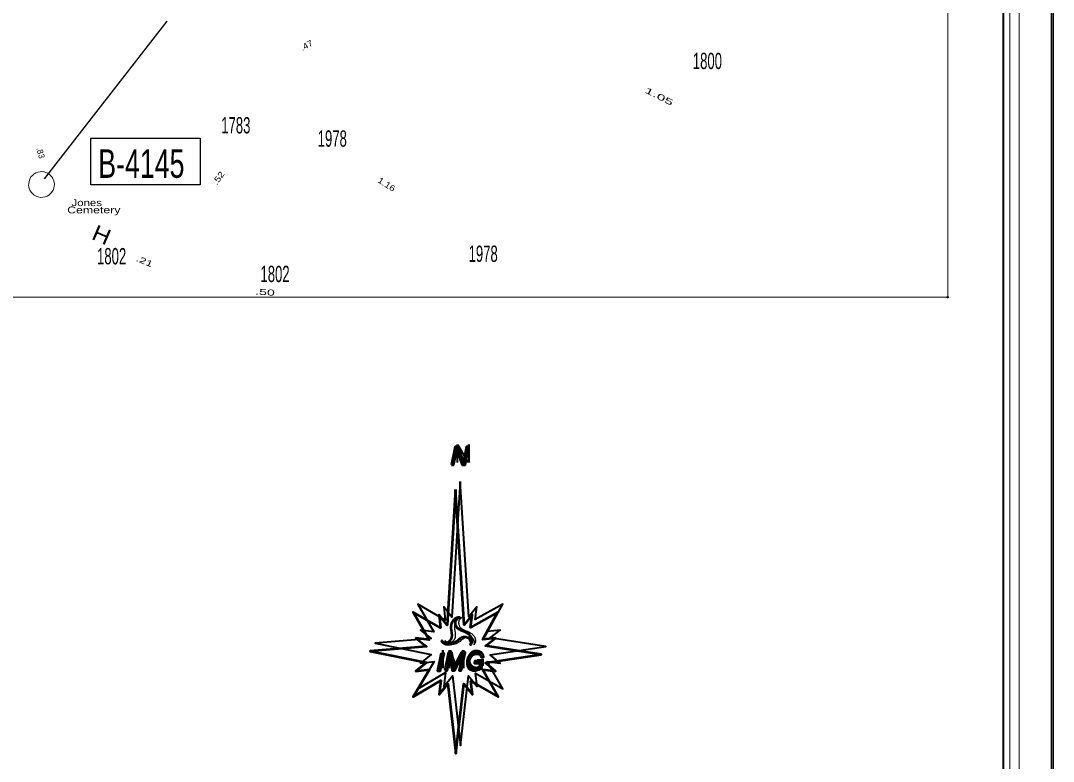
# Model space of a CAD drawing. Extents: x 233651 to 340218, y 148577 to 326447.
# Drawn here: x 320506 to 340218, y 222492 to 236631 of the extents above; entities that cross this region are included whole.
import ezdxf
from ezdxf.enums import TextEntityAlignment as Align

# ---------------------------------------------------------------- set-up
doc = ezdxf.new("R2010")
doc.units = 0
doc.header["$LTSCALE"] = 52
doc.header["$PDMODE"] = 32
doc.header["$PDSIZE"] = 26
for name, color, linetype, lineweight in [('1', 7, 'Continuous', 25), ('20', 7, 'Continuous', 40), ('23', 7, 'Continuous', 25), ('3', 7, 'Continuous', 25), ('31', 7, 'Continuous', 25), ('40', 7, 'Continuous', 13), ('56', 7, 'Continuous', 25), ('63', 7, 'Continuous', 13)]:
    doc.layers.add(name, color=color, linetype=linetype, lineweight=lineweight)

msp = doc.modelspace()

# ---------------------------------------------------------------- hatches: boundary and pattern name
at = {"layer": '20'}
for points in [[(328727.02, 228153.96), (328768.47, 228153.96), (328830.1, 228439.86), (328934.3, 228152.83), (328991.45, 228153.96), (329059.79, 228495.92), (329019.46, 228497.04), (328958.95, 228198.8), (328942.15, 228258.51), (328912.45, 228336.43), (328851.39, 228497.04), (328799.85, 228497.04)], [(328541.11, 224558.6), (328581.36, 224558.6), (328508.72, 224215.22), (328468.48, 224215.22)], [(328604.21, 224227.07), (328644.33, 224227.07), (328686.84, 224444.59), (328703.76, 224530.85), (328714.1, 224446.21), (328741.01, 224227.07), (328784.98, 224227.07), (328905.37, 224453.04), (328925.2, 224491.84), (328950.19, 224530.85), (328914.26, 224392.16), (328875.47, 224227.07), (328915.93, 224227.07), (328989.88, 224570.45), (328923.87, 224570.45), (328811.51, 224359.43), (328773.4, 224281.33), (328766.09, 224347.56), (328738.75, 224570.45), (328671.37, 224570.45)], [(329301.49, 224472.41), (329340.7, 224480.26), (329332.86, 224511.65), (329320.53, 224536.32), (329302.61, 224555.38), (329285.8, 224567.71), (329263.39, 224576.68), (329236.5, 224582.29), (329209.61, 224584.53), (329182.72, 224582.29), (329161.43, 224578.92), (329139.02, 224569.96), (329111.01, 224555.38), (329090.84, 224540.8), (329071.79, 224517.26), (329058.35, 224494.84), (329041.54, 224463.44), (329029.21, 224419.72), (329028.09, 224373.75), (329031.45, 224331.14), (329039.3, 224299.75), (329056.1, 224272.84), (329083, 224249.3), (329106.53, 224236.96), (329134.54, 224229.11), (329161.43, 224225.75), (329189.44, 224227.99), (329228.66, 224236.96), (329262.27, 224248.17), (329300.37, 224270.6), (329328.38, 224408.5), (329178.23, 224407.38), (329170.39, 224368.14), (329275.71, 224365.9), (329262.27, 224298.63), (329237.62, 224284.05), (329207.37, 224272.84), (329181.6, 224269.48), (329159.19, 224268.36), (329136.78, 224271.72), (329112.13, 224282.93), (329097.56, 224293.02), (329083, 224305.35), (329070.67, 224331.14), (329065.07, 224353.57), (329065.07, 224380.47), (329070.67, 224412.99), (329081.88, 224447.75), (329096.44, 224482.5), (329114.37, 224502.68), (329140.14, 224523.99), (329171.51, 224537.44), (329189.44, 224541.93), (329214.09, 224545.29), (329236.5, 224544.17), (329258.91, 224535.2), (329283.56, 224516.14), (329292.52, 224501.56)]]:
    msp.add_hatch(color=256, dxfattribs=at).paths.add_polyline_path(points)

# ---------------------------------------------------------------- linework, layer by layer
at = {"layer": '1', "lineweight": 13}
msp.add_lwpolyline([(340218.01, 210576.15), (243587.37, 210576.15), (243587.37, 266973.19), (340218.01, 266973.19)], close=True, dxfattribs=at)
at = {"layer": '1'}
msp.add_point((338202.92, 231350.2), dxfattribs=at)
at = {"layer": '20'}
for points in [[(243622.37, 266938.19), (340183.01, 266938.19), (340183.01, 210611.15), (243622.37, 210611.15)], [(246810.22, 265829.23), (339257.51, 265829.23), (339257.51, 211702.86), (246810.22, 211702.86)], [(328896.83, 227831.42), (328737.68, 225246.48), (328582.34, 225443.08), (328610.19, 225190.2), (328089.41, 225491.24), (328395.54, 224967.21), (328137.48, 224996.9), (328339.31, 224835.13), (327269.99, 224746.42), (328343.63, 224529.71), (328138.42, 224366.85), (328400.78, 224395.76), (328090.25, 223873.93), (328614.88, 224185.24), (328584.59, 223922), (328748.9, 224127.2), (328899.48, 222791.75), (329054.15, 224124.93), (329219.94, 223919.98), (329186.35, 224177.36), (329707.43, 223874.7), (329411.83, 224397.14), (329659.16, 224368.69), (329466.08, 224523.44), (330528.22, 224683.86), (329468.22, 224848.1), (329658.56, 224999.16), (329416.77, 224972.52), (329706.72, 225492.09), (329184.52, 225201.82), (329212.38, 225444.01), (329058.45, 225251.95)]]:
    msp.add_lwpolyline(points, close=True, dxfattribs=at)
at = {"layer": '20', "lineweight": 13}
msp.add_lwpolyline([(246501.03, 266154.69), (246501.03, 211393.58), (246679.59, 211572.26), (246679.59, 265959.86), (339388.11, 265959.86), (339388.11, 211572.26), (246679.59, 211572.26), (246501.03, 211393.58), (339566.69, 211393.58), (339566.69, 266154.69)], close=True, dxfattribs=at)
at = {"layer": '20', "lineweight": 53}
for points in [[(328727.02, 228153.96), (328768.47, 228153.96), (328830.1, 228439.86), (328934.3, 228152.83), (328991.45, 228153.96), (329059.79, 228495.92), (329019.46, 228497.04), (328958.95, 228198.8), (328942.15, 228258.51), (328912.45, 228336.43), (328851.39, 228497.04), (328799.85, 228497.04)], [(328807.2, 227678.94), (328648.05, 225094), (328492.7, 225290.59), (328520.56, 225037.71), (327999.77, 225338.76), (328305.91, 224814.73), (328047.84, 224844.42), (328249.67, 224682.65), (327180.35, 224593.94), (328253.99, 224377.23), (328048.78, 224214.36), (328311.15, 224243.28), (328000.62, 223721.45), (328525.24, 224032.76), (328494.96, 223769.52), (328659.26, 223974.72), (328809.84, 222639.27), (328964.51, 223972.45), (329130.31, 223767.5), (329096.71, 224024.88), (329617.8, 223722.22), (329322.19, 224244.66), (329569.52, 224216.21), (329376.44, 224370.96), (330438.58, 224531.38), (329378.58, 224695.62), (329568.92, 224846.68), (329327.13, 224820.04), (329617.08, 225339.6), (329094.88, 225049.33), (329122.74, 225291.53), (328968.81, 225099.47)], [(328541.11, 224558.6), (328581.36, 224558.6), (328508.72, 224215.22), (328468.48, 224215.22)], [(328604.21, 224227.07), (328644.33, 224227.07), (328686.84, 224444.59), (328703.76, 224530.85), (328714.1, 224446.21), (328741.01, 224227.07), (328784.98, 224227.07), (328905.37, 224453.04), (328925.2, 224491.84), (328950.19, 224530.85), (328914.26, 224392.16), (328875.47, 224227.07), (328915.93, 224227.07), (328989.88, 224570.45), (328923.87, 224570.45), (328811.51, 224359.43), (328773.4, 224281.33), (328766.09, 224347.56), (328738.75, 224570.45), (328671.37, 224570.45)], [(329301.49, 224472.41), (329340.7, 224480.26), (329332.86, 224511.65), (329320.53, 224536.32), (329302.61, 224555.38), (329285.8, 224567.71), (329263.39, 224576.68), (329236.5, 224582.29), (329209.61, 224584.53), (329182.72, 224582.29), (329161.43, 224578.92), (329139.02, 224569.96), (329111.01, 224555.38), (329090.84, 224540.8), (329071.79, 224517.26), (329058.35, 224494.84), (329041.54, 224463.44), (329029.21, 224419.72), (329028.09, 224373.75), (329031.45, 224331.14), (329039.3, 224299.75), (329056.1, 224272.84), (329083, 224249.3), (329106.53, 224236.96), (329134.54, 224229.11), (329161.43, 224225.75), (329189.44, 224227.99), (329228.66, 224236.96), (329262.27, 224248.17), (329300.37, 224270.6), (329328.38, 224408.5), (329178.23, 224407.38), (329170.39, 224368.14), (329275.71, 224365.9), (329262.27, 224298.63), (329237.62, 224284.05), (329207.37, 224272.84), (329181.6, 224269.48), (329159.19, 224268.36), (329136.78, 224271.72), (329112.13, 224282.93), (329097.56, 224293.02), (329083, 224305.35), (329070.67, 224331.14), (329065.07, 224353.57), (329065.07, 224380.47), (329070.67, 224412.99), (329081.88, 224447.75), (329096.44, 224482.5), (329114.37, 224502.68), (329140.14, 224523.99), (329171.51, 224537.44), (329189.44, 224541.93), (329214.09, 224545.29), (329236.5, 224544.17), (329258.91, 224535.2), (329283.56, 224516.14), (329292.52, 224501.56)]]:
    msp.add_lwpolyline(points, close=True, dxfattribs=at)
for points in [[(328727.89, 225090.62), (328729.89, 225103.58), (328732.51, 225114.65), (328736.28, 225126.6), (328743.01, 225145.69), (328747.11, 225156.31), (328752.69, 225165.2), (328760.12, 225176.4), (328767.17, 225186.79), (328774.06, 225195.92), (328781.74, 225203.43), (328791.01, 225210.88), (328802.39, 225219.81), (328811.56, 225225.31), (328825.22, 225232.2), (328836.91, 225236.73), (328852.89, 225240.38), (328862.63, 225241.51), (328872.96, 225241.44), (328883.19, 225240.04), (328888.05, 225238.16), (328884.38, 225236.33), (328879.23, 225235.48), (328873.96, 225235.39), (328865.07, 225234.66), (328859.04, 225232.48), (328851.74, 225229.4), (328844.21, 225225.34), (328837.31, 225220.27), (328832.44, 225215.92), (328825.54, 225208.63), (328819.38, 225201.17), (328813.95, 225193.78), (328809.1, 225185.8), (328804.87, 225176.71), (328801.71, 225167.28), (328799.24, 225156.83), (328797.93, 225149.37), (328797.21, 225140.51), (328798.25, 225131.13), (328799.55, 225122.29), (328800.8, 225110.93), (328802.01, 225104.27), (328805.93, 225092.24), (328811.93, 225078.8), (328817.23, 225068.6), (328822.15, 225059.64), (328828.97, 225049.68), (328837.55, 225041.11), (328849.18, 225031.26), (328862.31, 225021.09), (328873.95, 225013.73), (328885.91, 225007.79), (328909.06, 224997.77), (328924.86, 224991.17), (328939.23, 224985.31), (328949.07, 224981.49), (328962.18, 224976.47), (328975.9, 224970.98), (328991.13, 224964.41), (329001.38, 224959.15), (329010.91, 224953.48), (329019.65, 224948.04), (329033.84, 224938.64), (329045.45, 224930.2), (329053.29, 224923.89), (329063.45, 224914.36), (329072.37, 224904.61), (329080.96, 224894.65), (329087.48, 224887.23), (329092.31, 224880.74), (329098.53, 224868.29), (329103.41, 224858.5), (329108.38, 224848.42), (329112.57, 224839.35), (329115.29, 224829.52), (329117.37, 224814.55), (329119.05, 224803.17), (329119.69, 224793.78), (329119.23, 224784.57), (329118.64, 224773.27), (329117.38, 224765.41), (329113.21, 224751.57), (329107.89, 224739.01), (329103.42, 224731.19), (329097.61, 224723.04), (329092.86, 224718.45), (329093.36, 224722.16), (329096.35, 224729.25), (329099.78, 224736.94), (329101.78, 224745.49), (329102.99, 224754.64), (329103.22, 224762.78), (329102.28, 224770.83), (329100.09, 224780.39), (329095.27, 224794.45), (329088.39, 224809.4), (329082.48, 224818.64), (329074.53, 224828.05), (329066.55, 224835.63), (329059.49, 224841.5)], [(328539.47, 224801.54), (328540.96, 224800.01), (328542.6, 224798.1), (328544.14, 224796.13), (328545.73, 224793.96), (328547.79, 224791.09), (328549.54, 224788.73), (328551.24, 224786.58), (328553.32, 224784.25), (328554.94, 224782.68), (328556.69, 224781.2), (328559.35, 224779.04), (328562.71, 224776.41), (328565.26, 224774.53), (328567.87, 224772.74), (328571.66, 224770.44), (328574.29, 224769.06), (328578.16, 224767.35), (328583.62, 224765.37), (328586.63, 224764.45), (328592.19, 224763.01), (328597.32, 224761.93), (328600.7, 224761.32), (328606.48, 224760.41), (328610.71, 224759.88), (328615.87, 224759.41), (328621.34, 224759.18), (328624.64, 224759.19), (328627.67, 224759.3), (328631.18, 224759.58), (328634.06, 224759.92), (328636.49, 224760.28), (328640.19, 224760.95), (328643.68, 224761.73), (328646.73, 224762.52), (328649.43, 224763.3), (328653.08, 224764.47), (328657.32, 224765.98), (328660.12, 224767.03), (328662.64, 224768.03), (328665.53, 224769.3), (328668.81, 224770.96), (328671.8, 224772.76), (328674.23, 224774.51), (328676.83, 224776.5), (328679.29, 224778.4), (328683.74, 224781.81), (328689.05, 224785.81), (328693.3, 224789.04), (328695.67, 224790.86), (328697.9, 224792.81), (328700.33, 224795.28), (328702.64, 224797.91), (328705.65, 224801.45), (328709.15, 224805.75), (328712.24, 224809.76), (328714.6, 224812.99), (328716.69, 224815.93), (328719, 224819.33), (328720.55, 224821.69), (328724.18, 224827.44), (328726.52, 224831.4), (328729.57, 224837.17), (328731.39, 224841.16), (328732.52, 224843.99), (328733.72, 224847.46), (328734.97, 224851.98), (328736.22, 224857.29), (328737.01, 224861.07), (328738.03, 224866.56), (328739.03, 224872.66), (328739.92, 224878.83), (328740.4, 224882.61), (328740.64, 224885.83), (328740.91, 224890.04), (328741.16, 224895.51), (328741.25, 224901.19), (328741.1, 224906.91), (328740.68, 224912.39), (328740.17, 224917.33), (328739.22, 224925.94), (328738.22, 224934.5), (328737.29, 224942.03), (328736.7, 224946.85), (328735.82, 224953.96), (328735.44, 224957.05), (328734.54, 224963.98), (328733.31, 224972.79), (328731.67, 224983.33), (328729.98, 224993.79), (328728.48, 225003.48), (328727.1, 225012.7), (328725.83, 225021.98), (328724.88, 225030.17), (328724.57, 225037.6), (328724.7, 225045.42), (328725.13, 225055.07), (328725.56, 225063.82), (328726.15, 225072.81), (328727, 225082.49), (328727.89, 225090.62)], [(329059.49, 224841.5), (329047.33, 224848.57), (329037.26, 224852.41), (329024.87, 224858.14), (329014.72, 224860.92), (329006.47, 224862.31), (328990, 224864.12), (328979.01, 224864.73), (328963.2, 224864.42), (328955.66, 224863.19), (328934.23, 224856.15), (328921.75, 224851.19), (328911.82, 224846.27), (328901.84, 224840.49), (328888.86, 224831.46), (328875.48, 224821.66), (328857.74, 224808.44), (328841.47, 224795.71), (328824.28, 224781.54), (328812.7, 224772.35), (328803.11, 224765.19), (328792.18, 224758.37), (328775.68, 224749.62), (328760.46, 224742.04), (328748.16, 224736.5), (328737.62, 224732.4), (328726.15, 224728.86), (328712.12, 224725.7), (328692.7, 224721.96), (328681.48, 224720.08), (328667.58, 224720.83), (328647.61, 224722.12), (328635.15, 224723.23), (328626.07, 224725.41), (328612.92, 224730.47), (328603.73, 224734.12), (328594.02, 224738.47), (328582.52, 224745.98), (328570.56, 224754.22), (328562.22, 224762.14), (328552.91, 224773.36), (328548.01, 224780.89), (328543.01, 224790.55), (328540.35, 224797.44), (328539.47, 224801.54)]]:
    msp.add_lwpolyline(points, dxfattribs=at)
at = {"layer": '20', "lineweight": 25}
for points in [[(328795.97, 225090.91), (328797.97, 225103.87), (328800.58, 225114.94), (328804.35, 225126.88), (328811.09, 225145.98), (328815.19, 225156.6), (328821.21, 225166.96), (328827.6, 225176.2), (328835.24, 225187.08), (328842.13, 225196.2), (328849.82, 225203.72), (328859.08, 225211.17), (328870.46, 225220.1), (328879.64, 225225.59), (328893.3, 225232.49), (328904.99, 225237.01), (328920.96, 225240.67), (328930.71, 225241.8), (328941.04, 225241.73), (328951.26, 225240.33), (328956.13, 225238.44), (328953.1, 225237.78), (328947.96, 225236.92), (328940.94, 225236.28), (328932.77, 225234.15), (328927.12, 225232.77), (328919.81, 225229.68), (328912.28, 225225.63), (328905.38, 225220.56), (328900.52, 225216.21), (328893.62, 225208.92), (328887.45, 225201.46), (328882.03, 225194.06), (328877.18, 225186.09), (328872.95, 225177), (328869.78, 225167.57), (328867.32, 225157.12), (328866, 225149.66), (328865.62, 225142.08), (328866.33, 225131.42), (328867.39, 225122.34), (328868.88, 225111.21), (328870.08, 225104.56), (328874.01, 225092.52), (328880, 225079.09), (328885.3, 225068.88), (328890.23, 225059.93), (328897.05, 225049.97), (328905.63, 225041.4), (328917.26, 225031.54), (328942.02, 225014.02), (328953.99, 225008.08), (328977.13, 224998.06), (328992.94, 224991.46), (329007.31, 224985.6), (329030.26, 224976.75), (329043.98, 224971.27), (329059.2, 224964.7), (329069.46, 224959.44), (329078.99, 224953.77), (329087.73, 224948.33), (329101.91, 224938.93), (329113.52, 224930.49), (329121.37, 224924.18), (329131.52, 224914.65), (329149.04, 224894.94), (329155.56, 224887.51), (329160.38, 224881.03), (329166.9, 224870.65), (329172.22, 224861.41), (329176.84, 224850.03), (329180.65, 224839.64), (329183.36, 224829.81), (329185.44, 224814.84), (329187.12, 224803.46), (329187.77, 224794.07), (329187.3, 224784.85), (329186.72, 224773.56), (329185.46, 224765.7), (329181.28, 224751.86), (329175.97, 224739.3), (329171.5, 224731.48), (329165.68, 224723.33), (329160.94, 224718.74), (329161.43, 224722.45), (329164.42, 224729.53), (329167.86, 224737.23), (329169.86, 224745.78), (329171.06, 224754.92), (329171.29, 224763.07), (329170.36, 224771.12), (329168.16, 224780.67), (329163.35, 224794.73), (329156.47, 224809.69), (329150.56, 224818.93), (329142.61, 224828.33), (329134.62, 224835.92), (329127.56, 224841.79)], [(328607.54, 224801.83), (328609.04, 224800.3), (328610.68, 224798.39), (328612.21, 224796.42), (328613.81, 224794.24), (328615.87, 224791.38), (328617.61, 224789.02), (328619.32, 224786.87), (328621.4, 224784.54), (328623.02, 224782.97), (328624.77, 224781.49), (328627.43, 224779.33), (328630.79, 224776.7), (328633.34, 224774.82), (328635.95, 224773.03), (328639.74, 224770.73), (328642.37, 224769.35), (328646.23, 224767.64), (328651.7, 224765.65), (328654.7, 224764.73), (328660.27, 224763.3), (328665.39, 224762.22), (328668.78, 224761.61), (328674.56, 224760.7), (328678.79, 224760.17), (328683.95, 224759.7), (328689.42, 224759.47), (328692.72, 224759.47), (328695.74, 224759.59), (328699.26, 224759.87), (328702.13, 224760.2), (328704.57, 224760.56), (328708.27, 224761.24), (328711.76, 224762.02), (328714.81, 224762.8), (328717.51, 224763.59), (328721.16, 224764.76), (328725.39, 224766.27), (328728.2, 224767.32), (328730.71, 224768.32), (328733.61, 224769.59), (328736.88, 224771.25), (328739.87, 224773.05), (328742.3, 224774.79), (328744.9, 224776.79), (328747.36, 224778.69), (328751.82, 224782.1), (328757.12, 224786.1), (328761.38, 224789.33), (328763.74, 224791.15), (328765.97, 224793.1), (328768.4, 224795.57), (328770.72, 224798.19), (328773.73, 224801.74), (328777.23, 224806.04), (328780.31, 224810.05), (328782.68, 224813.27), (328784.76, 224816.22), (328787.07, 224819.62), (328788.63, 224821.98), (328792.26, 224827.73), (328794.59, 224831.69), (328797.65, 224837.46), (328799.47, 224841.45), (328800.6, 224844.28), (328801.79, 224847.75), (328803.04, 224852.27), (328804.3, 224857.58), (328805.09, 224861.36), (328806.11, 224866.85), (328807.1, 224872.95), (328808, 224879.12), (328808.47, 224882.9), (328808.72, 224886.12), (328808.99, 224890.32), (328809.24, 224895.8), (328809.32, 224901.48), (328809.17, 224907.2), (328808.75, 224912.68), (328808.24, 224917.62), (328807.3, 224926.23), (328806.29, 224934.79), (328805.36, 224942.32), (328804.77, 224947.13), (328803.9, 224954.24), (328803.51, 224957.34), (328802.62, 224964.27), (328801.39, 224973.07), (328799.74, 224983.62), (328798.06, 224994.08), (328796.55, 225003.77), (328795.18, 225012.99), (328793.9, 225022.27), (328792.96, 225030.46), (328792.64, 225037.89), (328792.78, 225045.71), (328793.21, 225055.36), (328793.64, 225064.11), (328794.23, 225073.1), (328795.07, 225082.78), (328795.97, 225090.91)], [(329127.56, 224841.79), (329115.4, 224848.86), (329104.01, 224854.65), (329092.95, 224858.43), (329082.8, 224861.21), (329074.55, 224862.59), (329058.07, 224864.41), (329047.09, 224865.02), (329031.28, 224864.71), (329023.74, 224863.48), (329002.31, 224856.44), (328989.82, 224851.47), (328979.9, 224846.56), (328969.91, 224840.78), (328956.94, 224831.75), (328943.56, 224821.95), (328925.81, 224808.73), (328909.55, 224795.99), (328892.36, 224781.82), (328880.78, 224772.64), (328871.19, 224765.48), (328860.25, 224758.66), (328843.76, 224749.91), (328828.54, 224742.33), (328816.23, 224736.79), (328805.7, 224732.68), (328794.22, 224729.14), (328780.19, 224725.98), (328760.78, 224722.25), (328749.56, 224720.37), (328734.56, 224720.33), (328714.58, 224721.63), (328703.22, 224723.51), (328694.14, 224725.7), (328681, 224730.75), (328671.8, 224734.41), (328662.09, 224738.75), (328650.6, 224746.26), (328638.64, 224754.5), (328630.3, 224762.42), (328620.99, 224773.65), (328616.09, 224781.18), (328611.08, 224790.84), (328608.43, 224797.73), (328607.54, 224801.83)]]:
    msp.add_lwpolyline(points, dxfattribs=at)
at = {"layer": '3'}
msp.add_lwpolyline([(323930.77, 233496.97), (321847, 233496.97), (321847, 234386.56), (323930.77, 234386.56)], close=True, dxfattribs=at)
at = {"layer": '3', "lineweight": 13}
msp.add_lwpolyline([(320882.46, 233257.14), (320929.7, 233259.1), (320974.98, 233266.98), (321014.35, 233282.73), (321043.87, 233300.44), (321097.02, 233349.66), (321126.55, 233396.9), (321140.33, 233434.3), (321146.24, 233469.73), (321150.17, 233507.14), (321146.24, 233542.57), (321138.36, 233576.03), (321128.52, 233601.62), (321112.77, 233631.15), (321097.02, 233656.74), (321077.34, 233676.43), (321051.75, 233700.05), (321022.22, 233719.73), (320984.82, 233735.48), (320949.39, 233743.36), (320904.11, 233749.26), (320878.52, 233747.29), (320839.15, 233739.42), (320795.84, 233723.67), (320756.47, 233702.02), (320736.79, 233682.33), (320703.32, 233646.9), (320681.67, 233607.53), (320665.92, 233562.25), (320660.02, 233518.95), (320658.05, 233487.45), (320663.95, 233450.05), (320681.67, 233394.93), (320705.29, 233359.5), (320736.79, 233326.03), (320766.32, 233298.47), (320815.53, 233274.85), (320839.15, 233266.98)], close=True, dxfattribs=at)
at = {"layer": '31'}
msp.add_line((320961.58, 233611.34), (323302.07, 236621.79), dxfattribs=at)
at = {"layer": '63'}
msp.add_lwpolyline([(316804.03, 212470.14), (316804.03, 231350.2), (338202.92, 231350.2), (338202.92, 264835.93)], dxfattribs=at)

# ---------------------------------------------------------------- texts
at = {"layer": '20'}
for s, p in [('N', (328780.9, 228192.66)), ('IMG', (328501.31, 224268.56))]:
    msp.add_text(s, height=350, dxfattribs=at).set_placement(p)
at = {"layer": '23', "width": 0.6}
for s, p in [('1800', (333614.57, 235706.34)), ('1783', (324613.09, 234477.69)), ('1978', (326454.27, 234224.76)), ('1802', (322242.3, 231978.53)), ('1978', (329334.47, 232025.42)), ('1802', (325361.85, 231640.62))]:
    msp.add_text(s, height=312, dxfattribs=at).set_placement(p, align=Align.CENTER)
at = {"layer": '3', "width": 0.7}
msp.add_text('B-4145', height=545, dxfattribs=at).set_placement((321987.26, 233630.47))
at = {"layer": '40'}
for s, rotation, width, p in [('.47', 28.581, 1.15, (325990.21, 236108.89)), ('1.05', 333.419, 1.95, (332667.86, 235133.72)), ('.52', 54.985, 1.25, (324329.2, 233593.75)), ('1.16', 327.71, 1.2, (327459.94, 233456.88)), ('.21', 337.116, 1.55, (322847.4, 231984.1)), ('.50', 356.119, 1.75, (325166.57, 231391.2))]:
    msp.add_text(s, height=115, rotation=rotation, dxfattribs=dict(at, width=width)).set_placement(p, align=Align.CENTER)
msp.add_text('.83', height=115, rotation=285.465, dxfattribs=at).set_placement((320831.69, 234091.56), align=Align.CENTER)
at = {"layer": '56'}
for s, width, p in [('Jones', 1.25, (321767.82, 233091.04)), ('Cemetery', 1.35, (321902.8, 232952.73))]:
    msp.add_text(s, height=130, dxfattribs=dict(at, width=width)).set_placement(p, align=Align.CENTER)
at = {"layer": '56', "width": 1.15}
msp.add_text('H', height=300, rotation=336.782, dxfattribs=at).set_placement((321992.85, 232403.8), align=Align.CENTER)

doc.saveas('drawing.dxf')
